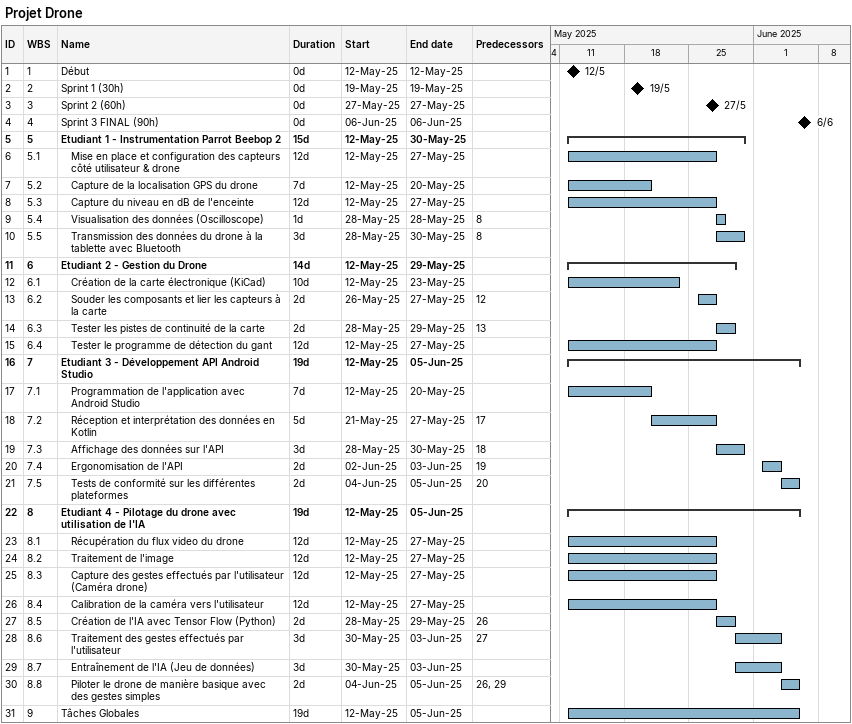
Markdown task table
Projet Drone

| ID | WBS | Task | Duration | Start | Finish | Predecessors |
|---|---|---|---|---|---|---|
| 1 | 1 | Début | 0d | 2025-05-12 | 2025-05-12 |  |
| 2 | 2 | Sprint 1 (30h) | 0d | 2025-05-19 | 2025-05-19 |  |
| 3 | 3 | Sprint 2 (60h) | 0d | 2025-05-27 | 2025-05-27 |  |
| 4 | 4 | Sprint 3 FINAL (90h) | 0d | 2025-06-06 | 2025-06-06 |  |
| 5 | 5 | **Etudiant 1 - Instrumentation Parrot Beebop 2** | 15d | 2025-05-12 | 2025-05-30 |  |
| 6 | 5.1 | Mise en place et configuration des capteurs côté utilisateur & drone | 12d | 2025-05-12 | 2025-05-27 |  |
| 7 | 5.2 | Capture de la localisation GPS du drone | 7d | 2025-05-12 | 2025-05-20 |  |
| 8 | 5.3 | Capture du niveau en dB de l'enceinte | 12d | 2025-05-12 | 2025-05-27 |  |
| 9 | 5.4 | Visualisation des données (Oscilloscope) | 1d | 2025-05-28 | 2025-05-28 | 8 |
| 10 | 5.5 | Transmission des données du drone à la tablette avec Bluetooth | 3d | 2025-05-28 | 2025-05-30 | 8 |
| 11 | 6 | **Etudiant 2 - Gestion du Drone** | 14d | 2025-05-12 | 2025-05-29 |  |
| 12 | 6.1 | Création de la carte électronique (KiCad) | 10d | 2025-05-12 | 2025-05-23 |  |
| 13 | 6.2 | Souder les composants et lier les capteurs à la carte | 2d | 2025-05-26 | 2025-05-27 | 12 |
| 14 | 6.3 | Tester les pistes de continuité de la carte | 2d | 2025-05-28 | 2025-05-29 | 13 |
| 15 | 6.4 | Tester le programme de détection du gant | 12d | 2025-05-12 | 2025-05-27 |  |
| 16 | 7 | **Etudiant 3 - Développement API Android Studio** | 19d | 2025-05-12 | 2025-06-05 |  |
| 17 | 7.1 | Programmation de l'application avec Android Studio | 7d | 2025-05-12 | 2025-05-20 |  |
| 18 | 7.2 | Réception et interprétation des données en Kotlin | 5d | 2025-05-21 | 2025-05-27 | 17 |
| 19 | 7.3 | Affichage des données sur l'API | 3d | 2025-05-28 | 2025-05-30 | 18 |
| 20 | 7.4 | Ergonomisation de l'API | 2d | 2025-06-02 | 2025-06-03 | 19 |
| 21 | 7.5 | Tests de conformité sur les différentes plateformes | 2d | 2025-06-04 | 2025-06-05 | 20 |
| 22 | 8 | **Etudiant 4 - Pilotage du drone avec utilisation de l'IA** | 19d | 2025-05-12 | 2025-06-05 |  |
| 23 | 8.1 | Récupération du flux video du drone | 12d | 2025-05-12 | 2025-05-27 |  |
| 24 | 8.2 | Traitement de l'image | 12d | 2025-05-12 | 2025-05-27 |  |
| 25 | 8.3 | Capture des gestes effectués par l'utilisateur (Caméra drone) | 12d | 2025-05-12 | 2025-05-27 |  |
| 26 | 8.4 | Calibration de la caméra vers l'utilisateur | 12d | 2025-05-12 | 2025-05-27 |  |
| 27 | 8.5 | Création de l'IA avec Tensor Flow (Python) | 2d | 2025-05-28 | 2025-05-29 | 26 |
| 28 | 8.6 | Traitement des gestes effectués par l'utilisateur | 3d | 2025-05-30 | 2025-06-03 | 27 |
| 29 | 8.7 | Entraînement de l'IA (Jeu de données) | 3d | 2025-05-30 | 2025-06-03 |  |
| 30 | 8.8 | Piloter le drone de manière basique avec des gestes simples | 2d | 2025-06-04 | 2025-06-05 | 26, 29 |
| 31 | 9 | Tâches Globales | 19d | 2025-05-12 | 2025-06-05 |  |
